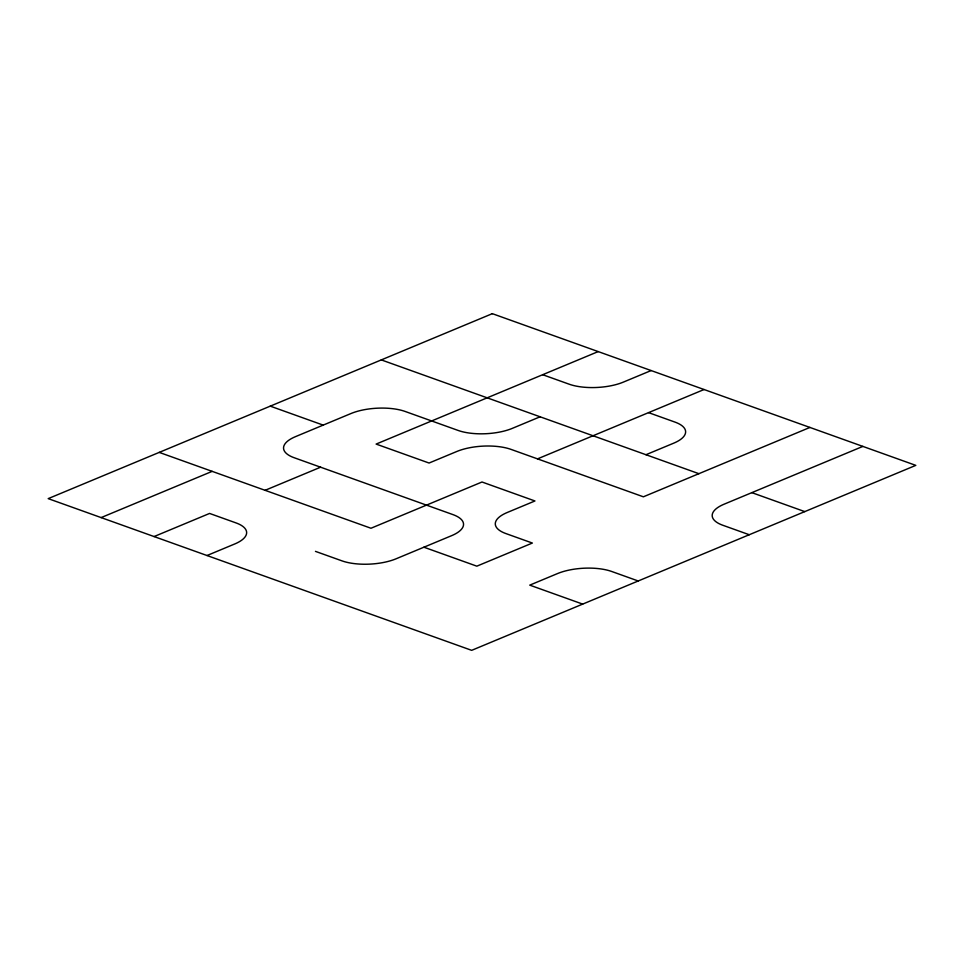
<?xml version="1.0" encoding="UTF-8"?>
<svg xmlns="http://www.w3.org/2000/svg" width="964" height="964" viewBox="0 0 964 964"><rect width="100%" height="100%" fill="white"/><g stroke="black" fill="none" stroke-linecap="round" stroke-linejoin="round"><path stroke-width="1.45" d="M101.136 517.596L212.164 471.36M154.071 536.562L209.586 513.438L236.047 522.922A38.403 14.822 -3.2 0 1 234.758 543.961L207.007 555.529M265.1 490.315L320.614 467.191M598.198 351.583L376.129 444.079L429.064 463.033L456.828 451.477A38.403 14.822 -3.2 0 1 511.053 449.393L643.386 496.809L809.929 427.438M540.093 416.797L512.342 428.353A38.403 14.822 -3.2 0 1 458.117 430.438L405.181 411.471A38.403 14.822 -3.2 0 0 350.956 413.544L295.442 436.668A38.403 14.822 -3.2 0 0 294.153 457.719L452.947 514.607A38.403 14.822 -3.2 0 1 451.658 535.647L396.144 558.771A38.403 14.822 -3.2 0 1 341.919 560.843L315.457 551.372M651.134 370.55L623.371 382.106A38.403 14.822 -3.2 0 1 569.146 384.19L542.684 374.707M537.514 458.876L704.069 389.516M645.964 454.719L673.728 443.163A38.403 14.822 -3.2 0 0 675.017 422.112L648.543 412.628M862.864 446.404L724.072 504.208A38.403 14.822 -3.2 0 0 722.783 525.247L749.257 534.731M381.298 359.897L698.9 473.686M751.836 492.64L804.771 511.607M270.269 406.145L323.193 425.112M638.216 580.979L611.754 571.495A38.403 14.822 -3.2 0 0 557.529 573.568L529.766 585.136L582.702 604.103M159.229 452.393L370.971 528.248L482 482L534.936 500.967L507.172 512.523A38.403 14.822 -3.2 0 0 505.883 533.562L532.357 543.045L476.831 566.169L423.907 547.203M492.327 313.662L48.2 498.629L471.673 650.339L915.8 465.371L492.327 313.662"/></g></svg>
